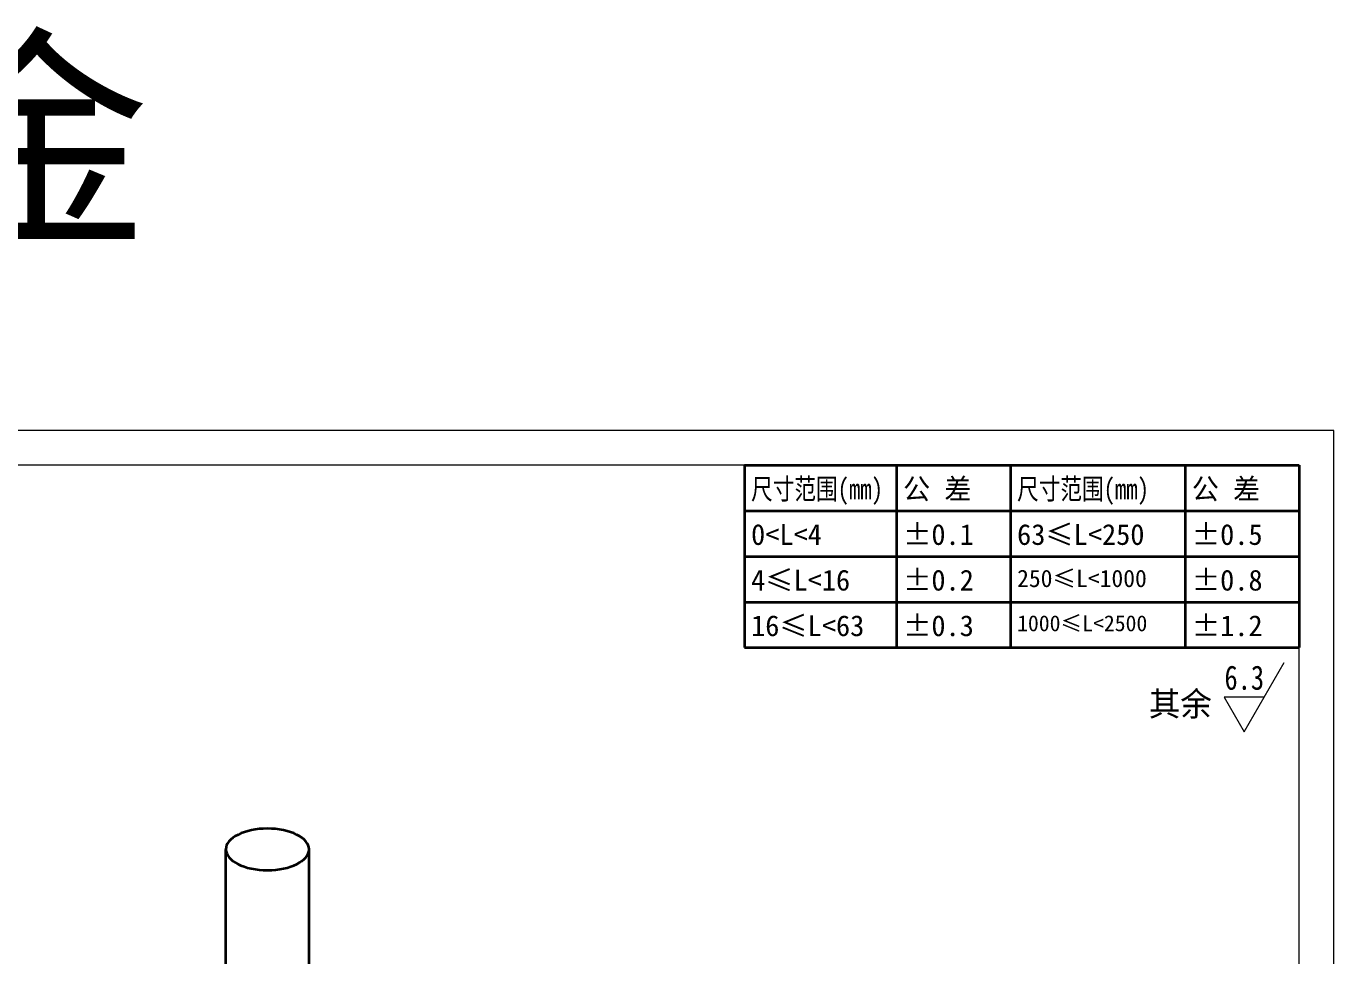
# Model space of a CAD drawing. Header units: millimetres. Extents: x -15766 to 80009, y -9701 to 15159.
# Drawn here: x -9917.2 to -9728.6, y 9107.2 to 9241.3 of the extents above; entities that cross this region are included whole.
import ezdxf
from ezdxf.enums import TextEntityAlignment as Align

# ---------------------------------------------------------------- set-up
doc = ezdxf.new("R2010")
doc.units = ezdxf.units.MM
for name, color, linetype, lineweight in [('AM_VIS', 7, 'Continuous', 18), ('CDRAFT0', 7, 'Continuous', 18), ('DIM', 253, 'Continuous', 20), ('title_frame', 7, 'Continuous', 18), ('word_dim', 9, 'Continuous', 18), ('尺寸线层', 3, 'Continuous', 18), ('粗实线层', 7, 'Continuous', 35), ('粗实线层_1', 7, 'Continuous', 15)]:
    doc.layers.add(name, color=color, linetype=linetype, lineweight=lineweight)
doc.styles.add('DIM', font='', dxfattribs={"width": 0.8})
doc.styles.get('DIM').set_extended_font_data('NSimSun')

# ---------------------------------------------------------------- blocks, each defined once
blk = doc.blocks.new('*X1999')
at = {"layer": 'CDRAFT0'}
for p, q in [((420, 297), (0, 297)), ((420, 0), (420, 297))]:
    blk.add_line(p, q, dxfattribs=at)
at = {"layer": '粗实线层_1'}
for p, q in [((415, 292), (25, 292)), ((415, 5), (415, 292))]:
    blk.add_line(p, q, dxfattribs=at)
blk = doc.blocks.new('自由公差_1')
at = {"layer": '粗实线层'}
for p, q in [((-80, 0), (0, 0)), ((-80, 0), (-80, -26.3)), ((-58.08, 0), (-58.08, -26.3)), ((-41.64, 0), (-41.64, -26.3)), ((-16.44, 0), (-16.44, -26.3)), ((0, 0), (0, -26.3)), ((-80, -6.58), (0, -6.58)), ((-80, -13.15), (0, -13.15)), ((-80, -19.73), (0, -19.73)), ((-80, -26.3), (0, -26.3))]:
    blk.add_line(p, q, dxfattribs=at)
at = {"layer": '尺寸线层', "linetype": 'Continuous', "attachment_point": 1, "line_spacing_factor": 0.9}
for s, insert, char_height, width in [('{\\W0.8;尺寸范围(mm)}', (-79.04, -1.92), 3, 22.6032), ('公 差', (-57.12, -1.92), 3, 22.6032), ('{\\W0.8;尺寸范围(mm)}', (-40.68, -1.92), 3, 22.6032), ('公 差', (-15.48, -1.92), 3, 22.6032), ('0<L<4', (-79.04, -8.49), 3, 22.6032), ('%%P0.1', (-57.12, -8.49), 3, 12.7119), ('63≤L<250', (-40.68, -8.49), 3, 22.6032), ('%%P0.5', (-15.48, -8.49), 3, 12.5771), ('4≤L<16', (-79.04, -15.07), 3, 22.6032), ('%%P0.2', (-57.12, -15.07), 3, 12.4769), ('250≤L<1000', (-40.68, -15.07), 2.5, 22.6032), ('%%P0.8', (-15.48, -15.07), 3, 13.0759), ('16≤L<63', (-79.04, -21.64), 3, 22.6032), ('%%P0.3', (-57.12, -21.64), 3, 12.7119), ('1000≤L<2500', (-40.68, -21.64), 2.3, 22.6032), ('%%P1.2', (-15.48, -21.64), 3, 12.8764)]:
    blk.add_mtext(s, dxfattribs=dict(at, insert=insert, char_height=char_height, width=width))

msp = doc.modelspace()

# ---------------------------------------------------------------- linework, layer by layer
at = {"layer": 'AM_VIS', "lineweight": 35}
for p, q in [((-9888.42092, 9100.0807), (-9888.42092, 9122.5807)), ((-9876.42092, 9100.0807), (-9876.42092, 9122.5807))]:
    msp.add_line(p, q, dxfattribs=at)
for start_param, end_param in [(1.570796327, 3.141592654), (0, 1.570796327), (3.141592654, 6.283185307)]:
    msp.add_ellipse((-9882.42092, 9122.5807), major_axis=(6, 0), ratio=0.5, start_param=start_param, end_param=end_param, dxfattribs=at)
at = {"layer": 'DIM'}
for p, q in [((-9741.57684, 9139.5456), (-9735.80334, 9149.5456)), ((-9738.69009, 9144.5456), (-9744.46359, 9144.5456)), ((-9744.46359, 9144.5456), (-9741.57684, 9139.5456))]:
    msp.add_line(p, q, dxfattribs=at)

# ---------------------------------------------------------------- block references
at = {"layer": 'title_frame'}
for name, p in [('*X1999', (-10148.63196, 8885.97315)), ('自由公差_1', (-9733.63196, 9177.97315))]:
    msp.add_blockref(name, p, dxfattribs=at)

# ---------------------------------------------------------------- texts
at = {"layer": 'DIM', "color": 2, "style": 'DIM', "width": 0.8}
msp.add_attdef('6.3', text='0.0', height=3.5, dxfattribs=at).set_placement((-9738.69009, 9144.5456), align=Align.BOTTOM_RIGHT)
at = {"layer": 'word_dim', "color": 3, "insert": (-9964.44114, 9237.32786), "char_height": 25, "width": 116.6634772, "attachment_point": 1}
msp.add_mtext('钣金', dxfattribs=at)
at = {"layer": 'word_dim', "linetype": 'Continuous', "insert": (-9755.3168, 9145.31145), "char_height": 3.5, "width": 10.860604, "attachment_point": 1}
msp.add_mtext('{\\C3;其余}', dxfattribs=at)

doc.saveas('drawing.dxf')
